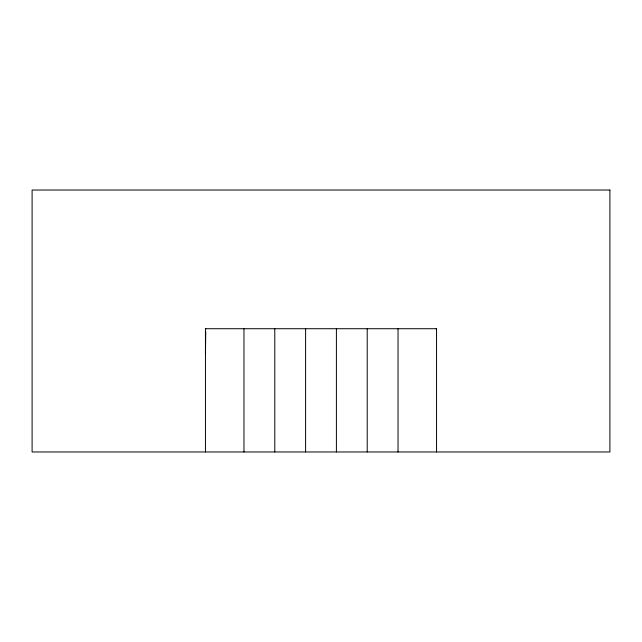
<?xml version="1.0" encoding="UTF-8"?>
<svg xmlns="http://www.w3.org/2000/svg" width="642" height="642" viewBox="0 0 642 642"><rect width="100%" height="100%" fill="white"/><g stroke="black" fill="none" stroke-linecap="round" stroke-linejoin="round"><path stroke-width="0.96" d="M205.448 354.079L205.761 331.649M205.448 329.21L205.801 328.72M436.199 328.72L436.552 329.21M436.552 451.968L436.552 328.72L205.448 328.72L205.448 451.968M398.032 328.72L398.032 451.968M367.216 328.72L367.216 451.968M336.4 328.72L336.4 451.968M305.6 328.72L305.6 451.968M274.784 328.72L274.784 451.968M243.968 328.72L243.968 451.968M609.9 190.032L32.1 190.032L32.1 451.968L609.9 451.968L609.9 190.032"/></g></svg>
